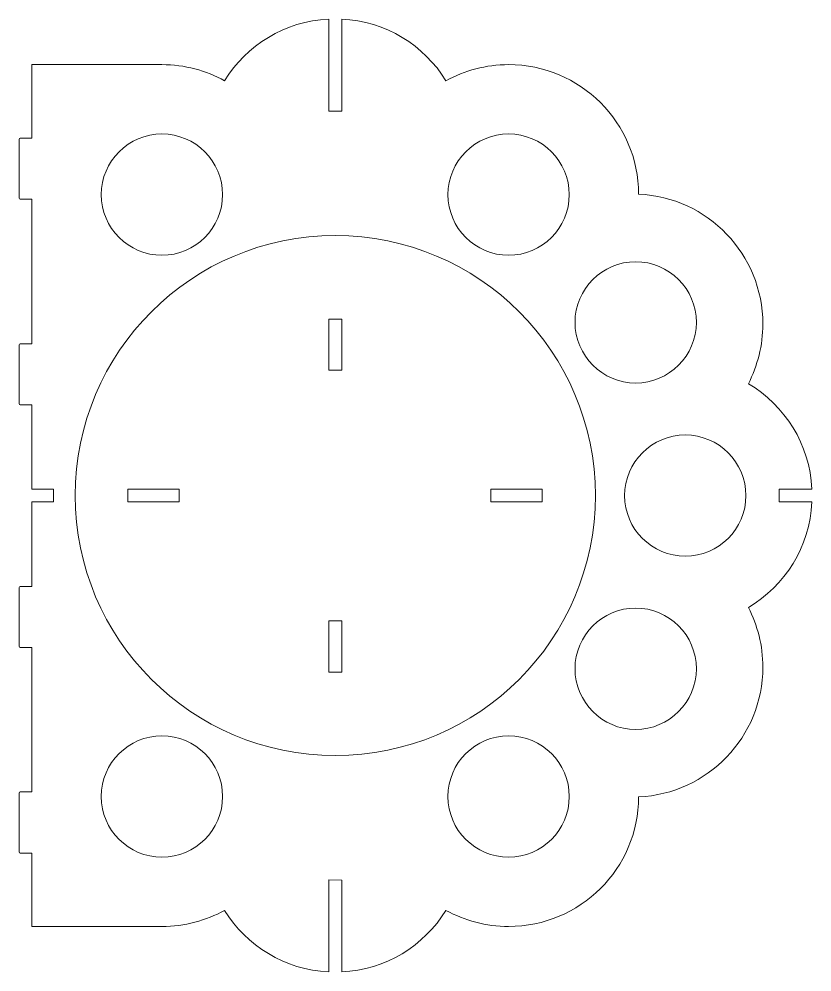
# Model space of a CAD drawing. Header units: centimetres. Extents: x -20.1 to 35.7, y -19.6 to 20.
# Drawn here: x 9.82 to 35.74, y -11.17 to 20 of the extents above; entities that cross this region are included whole.
import ezdxf

# ---------------------------------------------------------------- set-up
doc = ezdxf.new("R2010")
doc.units = ezdxf.units.CM
doc.header["$MEASUREMENT"] = 0
doc.layers.add('layer 1', color=7, linetype='Continuous')

msp = doc.modelspace()

# ---------------------------------------------------------------- linework, layer by layer
at = {"layer": 'layer 1', "color": 230, "lineweight": 9}
for points, knots in [([(10.24468, 4.20286), (10.24468, 4.20286), (10.24468, 1.44219), (10.24468, 1.44219), (10.24468, 1.44219), (10.24468, 1.44219), (9.86468, 1.44219), (9.86468, 1.44219), (9.86468, 1.44219), (9.84268, 1.44219), (9.82468, 1.42418), (9.82468, 1.40219), (9.82468, 1.40219), (9.82468, 1.40219), (9.82468, -0.51782), (9.82468, -0.51782), (9.82468, -0.51782), (9.82468, -0.53981), (9.84268, -0.55781), (9.86468, -0.55781), (9.86468, -0.55781), (9.86468, -0.55781), (10.24468, -0.55781), (10.24468, -0.55781), (10.24468, -0.55781), (10.24468, -0.55781), (10.24468, -5.28113), (10.24468, -5.28113), (10.24468, -5.28113), (10.24468, -5.28113), (9.86468, -5.28113), (9.86468, -5.28113), (9.86468, -5.28113), (9.84268, -5.28113), (9.82468, -5.29914), (9.82468, -5.32113), (9.82468, -5.32113), (9.82468, -5.32113), (9.82468, -7.24114), (9.82468, -7.24114), (9.82468, -7.24114), (9.82468, -7.26313), (9.84268, -7.28113), (9.86468, -7.28113), (9.86468, -7.28113), (9.86468, -7.28113), (10.24468, -7.28113), (10.24468, -7.28113), (10.24468, -7.28113), (10.24468, -7.28113), (10.24468, -9.68089), (10.24468, -9.68089), (10.24468, -9.68089), (10.24468, -9.68089), (14.49557, -9.68089), (14.49557, -9.68089), (14.49557, -9.68089), (15.23839, -9.68089), (15.93658, -9.49041), (16.54413, -9.15562), (16.54413, -9.15562), (17.26062, -10.3141), (18.50635, -11.09948), (19.95209, -11.16589), (19.95209, -11.16589), (19.95209, -11.16589), (19.95209, -8.15956), (19.95209, -8.15956), (19.95209, -8.15956), (19.95209, -8.15956), (20.37209, -8.16287), (20.37209, -8.16287), (20.37209, -8.16287), (20.37209, -8.16287), (20.37209, -11.1692), (20.37209, -11.1692), (20.37209, -11.1692), (21.81792, -11.10279), (23.06359, -10.3141), (23.78015, -9.15562), (23.78015, -9.15562), (24.3877, -9.49041), (25.08594, -9.68089), (25.82861, -9.68089), (25.82861, -9.68089), (28.17159, -9.68089), (30.07179, -7.78539), (30.07951, -5.44426), (30.07951, -5.44426), (32.33853, -5.34431), (34.13932, -3.48126), (34.13932, -1.19757), (34.13932, -1.19757), (34.13932, -0.49355), (33.96814, 0.17051), (33.66516, 0.75525), (33.66516, 0.75525), (34.85939, 1.46437), (35.67654, 2.73001), (35.74416, 4.20286), (35.74416, 4.20286), (35.74416, 4.20286), (34.66814, 4.20286), (34.66814, 4.20286), (34.66814, 4.20286), (34.66814, 4.20286), (34.66814, 4.62286), (34.66814, 4.62286), (34.66814, 4.62286), (34.66814, 4.62286), (35.74416, 4.62286), (35.74416, 4.62286), (35.74416, 4.62286), (35.67654, 6.09572), (34.85939, 7.36135), (33.66516, 8.07048), (33.66516, 8.07048), (33.96814, 8.65521), (34.13932, 9.31928), (34.13932, 10.0233), (34.13932, 10.0233), (34.13932, 12.30695), (32.33853, 14.17003), (30.07951, 14.26998), (30.07951, 14.26998), (30.07179, 16.61111), (28.17159, 18.50662), (25.82861, 18.50662), (25.82861, 18.50662), (25.08594, 18.50662), (24.3877, 18.31613), (23.78015, 17.98134), (23.78015, 17.98134), (23.06365, 19.13983), (21.81792, 19.93181), (20.37209, 19.99822), (20.37209, 19.99822), (20.37209, 19.99822), (20.37209, 16.98355), (20.37209, 16.98355), (20.37209, 16.98355), (20.37209, 16.98355), (19.95209, 16.98355), (19.95209, 16.98355), (19.95209, 16.98355), (19.95209, 16.98355), (19.95209, 19.99822), (19.95209, 19.99822), (19.95209, 19.99822), (18.50635, 19.93181), (17.26062, 19.13983), (16.54413, 17.98134), (16.54413, 17.98134), (15.93658, 18.31613), (15.23839, 18.50662), (14.49557, 18.50662), (14.49557, 18.50662), (14.49557, 18.50662), (10.24468, 18.50662), (10.24468, 18.50662), (10.24468, 18.50662), (10.24468, 18.50662), (10.24468, 16.10352), (10.24468, 16.10352), (10.24468, 16.10352), (10.24468, 16.10352), (9.86468, 16.10352), (9.86468, 16.10352), (9.86468, 16.10352), (9.84268, 16.10352), (9.82468, 16.08551), (9.82468, 16.06352), (9.82468, 16.06352), (9.82468, 16.06352), (9.82468, 14.14351), (9.82468, 14.14351), (9.82468, 14.14351), (9.82468, 14.12152), (9.84268, 14.10352), (9.86468, 14.10352), (9.86468, 14.10352), (9.86468, 14.10352), (10.24468, 14.10352), (10.24468, 14.10352), (10.24468, 14.10352), (10.24468, 14.10352), (10.24468, 9.3802), (10.24468, 9.3802), (10.24468, 9.3802), (10.24468, 9.3802), (9.86468, 9.3802), (9.86468, 9.3802), (9.86468, 9.3802), (9.84268, 9.3802), (9.82468, 9.36219), (9.82468, 9.3402), (9.82468, 9.3402), (9.82468, 9.3402), (9.82468, 7.42019), (9.82468, 7.42019), (9.82468, 7.42019), (9.82468, 7.3982), (9.84268, 7.3802), (9.86468, 7.3802), (9.86468, 7.3802), (9.86468, 7.3802), (10.24468, 7.3802), (10.24468, 7.3802), (10.24468, 7.3802), (10.24468, 7.3802), (10.24468, 4.62286), (10.24468, 4.62286), (10.24468, 4.62286), (10.24468, 4.62286), (10.95258, 4.62286), (10.95258, 4.62286), (10.95258, 4.62286), (10.95258, 4.62286), (10.95258, 4.20286), (10.95258, 4.20286), (10.95258, 4.20286), (10.95258, 4.20286), (10.24468, 4.20286), (10.24468, 4.20286)], [0, 0, 0, 0, 0.01754386, 0.01754386, 0.01754386, 0.01754386, 0.03508772, 0.03508772, 0.03508772, 0.03508772, 0.05263158, 0.05263158, 0.05263158, 0.05263158, 0.07017544, 0.07017544, 0.07017544, 0.07017544, 0.0877193, 0.0877193, 0.0877193, 0.0877193, 0.10526316, 0.10526316, 0.10526316, 0.10526316, 0.12280702, 0.12280702, 0.12280702, 0.12280702, 0.14035088, 0.14035088, 0.14035088, 0.14035088, 0.15789474, 0.15789474, 0.15789474, 0.15789474, 0.1754386, 0.1754386, 0.1754386, 0.1754386, 0.19298246, 0.19298246, 0.19298246, 0.19298246, 0.21052632, 0.21052632, 0.21052632, 0.21052632, 0.22807018, 0.22807018, 0.22807018, 0.22807018, 0.24561404, 0.24561404, 0.24561404, 0.24561404, 0.26315789, 0.26315789, 0.26315789, 0.26315789, 0.28070175, 0.28070175, 0.28070175, 0.28070175, 0.29824561, 0.29824561, 0.29824561, 0.29824561, 0.31578947, 0.31578947, 0.31578947, 0.31578947, 0.33333333, 0.33333333, 0.33333333, 0.33333333, 0.35087719, 0.35087719, 0.35087719, 0.35087719, 0.36842105, 0.36842105, 0.36842105, 0.36842105, 0.38596491, 0.38596491, 0.38596491, 0.38596491, 0.40350877, 0.40350877, 0.40350877, 0.40350877, 0.42105263, 0.42105263, 0.42105263, 0.42105263, 0.43859649, 0.43859649, 0.43859649, 0.43859649, 0.45614035, 0.45614035, 0.45614035, 0.45614035, 0.47368421, 0.47368421, 0.47368421, 0.47368421, 0.49122807, 0.49122807, 0.49122807, 0.49122807, 0.50877193, 0.50877193, 0.50877193, 0.50877193, 0.52631579, 0.52631579, 0.52631579, 0.52631579, 0.54385965, 0.54385965, 0.54385965, 0.54385965, 0.56140351, 0.56140351, 0.56140351, 0.56140351, 0.57894737, 0.57894737, 0.57894737, 0.57894737, 0.59649123, 0.59649123, 0.59649123, 0.59649123, 0.61403509, 0.61403509, 0.61403509, 0.61403509, 0.63157895, 0.63157895, 0.63157895, 0.63157895, 0.64912281, 0.64912281, 0.64912281, 0.64912281, 0.66666667, 0.66666667, 0.66666667, 0.66666667, 0.68421053, 0.68421053, 0.68421053, 0.68421053, 0.70175439, 0.70175439, 0.70175439, 0.70175439, 0.71929825, 0.71929825, 0.71929825, 0.71929825, 0.73684211, 0.73684211, 0.73684211, 0.73684211, 0.75438596, 0.75438596, 0.75438596, 0.75438596, 0.77192982, 0.77192982, 0.77192982, 0.77192982, 0.78947368, 0.78947368, 0.78947368, 0.78947368, 0.80701754, 0.80701754, 0.80701754, 0.80701754, 0.8245614, 0.8245614, 0.8245614, 0.8245614, 0.84210526, 0.84210526, 0.84210526, 0.84210526, 0.85964912, 0.85964912, 0.85964912, 0.85964912, 0.87719298, 0.87719298, 0.87719298, 0.87719298, 0.89473684, 0.89473684, 0.89473684, 0.89473684, 0.9122807, 0.9122807, 0.9122807, 0.9122807, 0.92982456, 0.92982456, 0.92982456, 0.92982456, 0.94736842, 0.94736842, 0.94736842, 0.94736842, 0.96491228, 0.96491228, 0.96491228, 0.96491228, 1, 1, 1, 1]), ([(12.51183, 14.25572), (12.51183, 15.35134), (13.39998, 16.23949), (14.49557, 16.23949), (14.49557, 16.23949), (15.59122, 16.23949), (16.47937, 15.35134), (16.47937, 14.25572), (16.47937, 14.25572), (16.47937, 13.16013), (15.59122, 12.27198), (14.49557, 12.27198), (14.49557, 12.27198), (13.39998, 12.27198), (12.51183, 13.16013), (12.51183, 14.25572)], [0, 0, 0, 0, 0.2, 0.2, 0.2, 0.2, 0.4, 0.4, 0.4, 0.4, 0.6, 0.6, 0.6, 0.6, 1, 1, 1, 1]), ([(27.81242, 14.25572), (27.81242, 15.35134), (26.92426, 16.23949), (25.82861, 16.23949), (25.82861, 16.23949), (24.73305, 16.23949), (23.8449, 15.35134), (23.8449, 14.25572), (23.8449, 14.25572), (23.8449, 13.16013), (24.73305, 12.27198), (25.82861, 12.27198), (25.82861, 12.27198), (26.92426, 12.27198), (27.81242, 13.16013), (27.81242, 14.25572)], [0, 0, 0, 0, 0.2, 0.2, 0.2, 0.2, 0.4, 0.4, 0.4, 0.4, 0.6, 0.6, 0.6, 0.6, 1, 1, 1, 1]), ([(20.16211, -4.08891), (15.46673, -4.08891), (11.66034, -0.28255), (11.66034, 4.41286), (11.66034, 4.41286), (11.66034, 9.10827), (15.46673, 12.91463), (20.16211, 12.91463), (20.16211, 12.91463), (24.85748, 12.91463), (28.6639, 9.10827), (28.6639, 4.41286), (28.6639, 4.41286), (28.6639, -0.28255), (24.85748, -4.08891), (20.16211, -4.08891)], [0, 0, 0, 0, 0.2, 0.2, 0.2, 0.2, 0.4, 0.4, 0.4, 0.4, 0.6, 0.6, 0.6, 0.6, 1, 1, 1, 1]), ([(31.96678, 10.07783), (31.96678, 11.17342), (31.07862, 12.06158), (29.98301, 12.06158), (29.98301, 12.06158), (28.88739, 12.06158), (27.99923, 11.17342), (27.99923, 10.07783), (27.99923, 10.07783), (27.99923, 8.98225), (28.88739, 8.09409), (29.98301, 8.09409), (29.98301, 8.09409), (31.07862, 8.09409), (31.96678, 8.98225), (31.96678, 10.07783)], [0, 0, 0, 0, 0.2, 0.2, 0.2, 0.2, 0.4, 0.4, 0.4, 0.4, 0.6, 0.6, 0.6, 0.6, 1, 1, 1, 1]), ([(20.37209, 8.51016), (20.37209, 8.51016), (19.95209, 8.51016), (19.95209, 8.51016), (19.95209, 8.51016), (19.95209, 8.51016), (19.95209, 10.18016), (19.95209, 10.18016), (19.95209, 10.18016), (19.95209, 10.18016), (20.37209, 10.18016), (20.37209, 10.18016), (20.37209, 10.18016), (20.37209, 10.18016), (20.37209, 8.51016), (20.37209, 8.51016)], [0, 0, 0, 0, 0.2, 0.2, 0.2, 0.2, 0.4, 0.4, 0.4, 0.4, 0.6, 0.6, 0.6, 0.6, 1, 1, 1, 1]), ([(29.62, 4.41286), (29.62153, 5.50717), (30.50911, 6.39386), (31.60378, 6.39386), (31.60378, 6.39386), (32.69844, 6.39386), (33.58602, 5.50717), (33.58755, 4.41286), (33.58755, 4.41286), (33.58602, 3.31852), (32.69844, 2.43186), (31.60378, 2.43186), (31.60378, 2.43186), (30.50911, 2.43186), (29.62153, 3.31852), (29.62, 4.41286)], [0, 0, 0, 0, 0.2, 0.2, 0.2, 0.2, 0.4, 0.4, 0.4, 0.4, 0.6, 0.6, 0.6, 0.6, 1, 1, 1, 1]), ([(13.38317, 4.20286), (13.38317, 4.20286), (13.38317, 4.62286), (13.38317, 4.62286), (13.38317, 4.62286), (13.38317, 4.62286), (15.05317, 4.62286), (15.05317, 4.62286), (15.05317, 4.62286), (15.05317, 4.62286), (15.05317, 4.20286), (15.05317, 4.20286), (15.05317, 4.20286), (15.05317, 4.20286), (13.38317, 4.20286), (13.38317, 4.20286)], [0, 0, 0, 0, 0.2, 0.2, 0.2, 0.2, 0.4, 0.4, 0.4, 0.4, 0.6, 0.6, 0.6, 0.6, 1, 1, 1, 1]), ([(25.25136, 4.20286), (25.25136, 4.20286), (25.25136, 4.62286), (25.25136, 4.62286), (25.25136, 4.62286), (25.25136, 4.62286), (26.92136, 4.62286), (26.92136, 4.62286), (26.92136, 4.62286), (26.92136, 4.62286), (26.92136, 4.20286), (26.92136, 4.20286), (26.92136, 4.20286), (26.92136, 4.20286), (25.25136, 4.20286), (25.25136, 4.20286)], [0, 0, 0, 0, 0.2, 0.2, 0.2, 0.2, 0.4, 0.4, 0.4, 0.4, 0.6, 0.6, 0.6, 0.6, 1, 1, 1, 1]), ([(31.96678, -1.25211), (31.96678, -2.3477), (31.07862, -3.23585), (29.98301, -3.23585), (29.98301, -3.23585), (28.88739, -3.23585), (27.99923, -2.3477), (27.99923, -1.25211), (27.99923, -1.25211), (27.99923, -0.15652), (28.88739, 0.73163), (29.98301, 0.73163), (29.98301, 0.73163), (31.07862, 0.73163), (31.96678, -0.15652), (31.96678, -1.25211)], [0, 0, 0, 0, 0.2, 0.2, 0.2, 0.2, 0.4, 0.4, 0.4, 0.4, 0.6, 0.6, 0.6, 0.6, 1, 1, 1, 1]), ([(20.37209, -1.35928), (20.37209, -1.35928), (19.95209, -1.35928), (19.95209, -1.35928), (19.95209, -1.35928), (19.95209, -1.35928), (19.95209, 0.31072), (19.95209, 0.31072), (19.95209, 0.31072), (19.95209, 0.31072), (20.37209, 0.31072), (20.37209, 0.31072), (20.37209, 0.31072), (20.37209, 0.31072), (20.37209, -1.35928), (20.37209, -1.35928)], [0, 0, 0, 0, 0.2, 0.2, 0.2, 0.2, 0.4, 0.4, 0.4, 0.4, 0.6, 0.6, 0.6, 0.6, 1, 1, 1, 1]), ([(12.51183, -5.43003), (12.51183, -6.52561), (13.39998, -7.41377), (14.49557, -7.41377), (14.49557, -7.41377), (15.59122, -7.41377), (16.47937, -6.52561), (16.47937, -5.43003), (16.47937, -5.43003), (16.47937, -4.33441), (15.59122, -3.44625), (14.49557, -3.44625), (14.49557, -3.44625), (13.39998, -3.44625), (12.51183, -4.33441), (12.51183, -5.43003)], [0, 0, 0, 0, 0.2, 0.2, 0.2, 0.2, 0.4, 0.4, 0.4, 0.4, 0.6, 0.6, 0.6, 0.6, 1, 1, 1, 1]), ([(27.81242, -5.43003), (27.81242, -6.52561), (26.92426, -7.41377), (25.82861, -7.41377), (25.82861, -7.41377), (24.73305, -7.41377), (23.8449, -6.52561), (23.8449, -5.43003), (23.8449, -5.43003), (23.8449, -4.33441), (24.73305, -3.44625), (25.82861, -3.44625), (25.82861, -3.44625), (26.92426, -3.44625), (27.81242, -4.33441), (27.81242, -5.43003)], [0, 0, 0, 0, 0.2, 0.2, 0.2, 0.2, 0.4, 0.4, 0.4, 0.4, 0.6, 0.6, 0.6, 0.6, 1, 1, 1, 1])]:
    msp.add_open_spline(points, degree=3, knots=knots, dxfattribs=at)

doc.saveas('drawing.dxf')
